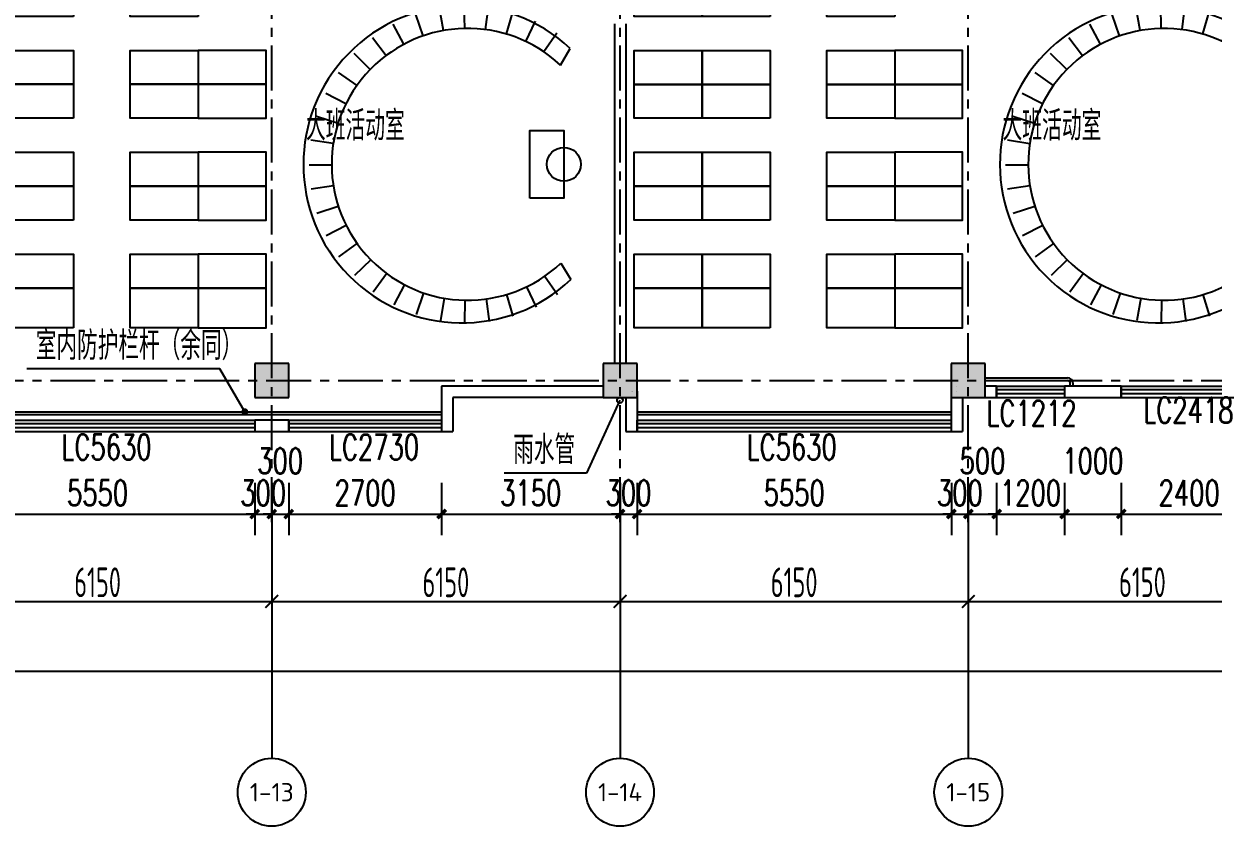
# Model space of a CAD drawing. Header units: millimetres. Extents: x -1048436 to -185795, y -983427 to 400387.
# Drawn here: x -702991 to -681988, y -215965 to -201795 of the extents above; entities that cross this region are included whole.
import ezdxf
from ezdxf.enums import TextEntityAlignment as Align

# ---------------------------------------------------------------- set-up
doc = ezdxf.new("R2010")
doc.units = ezdxf.units.MM
doc.header["$LTSCALE"] = 500
doc.linetypes.add('一层轴网$0$CENTER', pattern=[50.8, 31.75, -6.35, 6.35, -6.35])
for name, color, linetype in [('AXIS_TEXT', 7, 'Continuous'), ('COLUMN', 254, 'Continuous'), ('DIM_LEAD', 3, 'Continuous'), ('PUB_DIM', 3, 'Continuous'), ('PUB_HATCH', 8, 'Continuous'), ('PUB_TEXT', 7, 'Continuous'), ('WINDOW', 4, 'Continuous'), ('WINDOW_TEXT', 7, 'Continuous'), ('一层轴网$0$建-文字', 4, 'Continuous'), ('一层轴网$0$建-符号', 150, 'Continuous'), ('一层轴网$0$建-轴线', 1, '一层轴网$0$CENTER'), ('建-墙', 254, 'Continuous'), ('建-家具', 8, 'Continuous'), ('建-屋面-排水沟落水口', 175, 'Continuous'), ('建-文字', 4, 'Continuous'), ('建-楼梯-扶手栏杆', 3, 'Continuous')]:
    doc.layers.add(name, color=color, linetype=linetype)
doc.layers.add('建-修改云', color=30, linetype='Continuous', plot=False)
doc.styles.add('_TCH_DIM', font='SIMPLEX', dxfattribs={"bigfont": 'GBCBIG'})
doc.styles.add('_TCH_DIM_T3', font='SIMPLEX', dxfattribs={"width": 0.705882, "bigfont": 'GBCBIG'})
doc.styles.add('_TCH_WINDOW', font='SIMPLEX', dxfattribs={"height": 3.5, "bigfont": 'GBCBIG'})
doc.styles.add('COMPLEX', font='COMPLEX')
doc.styles.add('XD2008', font='xd-hzs.shx', dxfattribs={"width": 0.7, "bigfont": 'xd-hztxt.shx'})
doc.styles.add('一层轴网$0$XD2008', font='xd-hzs.shx', dxfattribs={"width": 0.7, "bigfont": 'xd-hztxt.shx'})
doc.styles.add('一层轴网$0$XD2008_T3', font='xd-hzs.shx', dxfattribs={"width": 0.7, "bigfont": 'xd-hztxt.shx'})
doc.dimstyles.new('_TCH_ARCH&&150', dxfattribs={"dimtxt": 446.25, "dimasz": 150, "dimexe": 375, "dimexo": 450, "dimgap": 150, "dimtad": 1, "dimdec": 0, "dimzin": 0, "dimdsep": 46, "dimtxsty": '_TCH_DIM_T3', "dimblk": 'ARCHTICK', "dimcen": 0.09, "dimclrt": 7, "dimazin": 2, "dimtfac": 1, "dimtdec": 0, "dimtix": 1, "dimtmove": 2, "dimatfit": 3, "dimldrblk": 'ARCHTICK', "dimfxl": 1, "dimtolj": 1, "dimtzin": 0, "dimarcsym": 0})
doc.dimstyles.new('一层轴网$0$XD100&&150', dxfattribs={"dimtxt": 525, "dimasz": 225, "dimexe": 150, "dimexo": 150, "dimgap": 75, "dimtad": 1, "dimdec": 0, "dimdsep": 46, "dimtxsty": '一层轴网$0$XD2008_T3', "dimblk": '一层轴网$0$_ARCHTICK', "dimcen": 2.5, "dimdle": 150, "dimclrt": 7, "dimaunit": 1, "dimadec": 0, "dimazin": 0, "dimtfac": 1, "dimtdec": 0, "dimtix": 1, "dimtmove": 0, "dimatfit": 3, "dimfxl": 1, "dimtolj": 1, "dimtzin": 0, "dimarcsym": 0})

# ---------------------------------------------------------------- blocks, each defined once
blk = doc.blocks.new('tjytk')
at = {"layer": '建-家具'}
for p, q in [((22707351, -4836232), (22707280, -4835838)), ((22707711, -4835794), (22707720, -4836194)), ((22708092, -4836214), (22708144, -4835818)), ((22708568, -4835908), (22708455, -4836292)), ((22706650, -4836474), (22706462, -4836121)), ((22706991, -4836326), (22706860, -4835948)), ((22708803, -4836424), (22708974, -4836063)), ((22709350, -4836278), (22709125, -4836609)), ((22706096, -4836353), (22706336, -4836673)), ((22706057, -4836919), (22705771, -4836639)), ((22709416, -4836841), (22709589, -4836549)), ((22705493, -4836973), (22705819, -4837204)), ((22705628, -4837523), (22705270, -4837345)), ((22705107, -4837746), (22705488, -4837867)), ((22705404, -4838229), (22705008, -4838169)), ((22704976, -4838601), (22705376, -4838600)), ((22705406, -4838971), (22705011, -4839034)), ((22705112, -4839455), (22705492, -4839332)), ((22705634, -4839676), (22705277, -4839856)), ((22705502, -4840227), (22705827, -4839994)), ((22706066, -4840278), (22705781, -4840559)), ((22706109, -4840843), (22706347, -4840522)), ((22709425, -4840337), (22709600, -4840628)), ((22706662, -4840719), (22706476, -4841074)), ((22709363, -4840900), (22709136, -4840571)), ((22706875, -4841245), (22707003, -4840866)), ((22708583, -4841275), (22708468, -4840892)), ((22708814, -4840757), (22708988, -4841118)), ((22707364, -4840958), (22707295, -4841352)), ((22707727, -4841393), (22707734, -4840993)), ((22708105, -4840971), (22708159, -4841367))]:
    blk.add_line(p, q, dxfattribs=at)
at = {"layer": '建-家具', "elevation": 0}
blk.add_lwpolyline([(22708876, -4839194), (22708876, -4837994), (22709476, -4837994), (22709476, -4839194)], close=True, dxfattribs=at)
at = {"layer": '建-家具'}
blk.add_circle((22709476, -4838594), 300, dxfattribs=at)
for centre, radius in [((22707676, -4838594), 2800), ((22707776, -4838594), 2400)]:
    blk.add_arc(centre, radius, 46.9055, 313.4094, dxfattribs=at)
blk = doc.blocks.new('A$C3D0C7A98')
at = {"layer": '建-家具'}
for points in [[(-5000, 6730), (-6200, 6730), (-6200, 7330), (-5000, 7330)], [(-3800, 6730), (-5000, 6730), (-5000, 7330), (-3800, 7330)], [(-5000, 6130), (-6200, 6130), (-6200, 6730), (-5000, 6730)], [(-3800, 6130), (-5000, 6130), (-5000, 6730), (-3800, 6730)], [(-5000, 4930), (-6200, 4930), (-6200, 5530), (-5000, 5530)], [(-3800, 4930), (-5000, 4930), (-5000, 5530), (-3800, 5530)], [(-5000, 4330), (-6200, 4330), (-6200, 4930), (-5000, 4930)], [(-3800, 4330), (-5000, 4330), (-5000, 4930), (-3800, 4930)], [(-5000, 3130), (-6200, 3130), (-6200, 3730), (-5000, 3730)], [(-3800, 3130), (-5000, 3130), (-5000, 3730), (-3800, 3730)], [(-5000, 2530), (-6200, 2530), (-6200, 3130), (-5000, 3130)], [(-3800, 2530), (-5000, 2530), (-5000, 3130), (-3800, 3130)], [(-5000, 1330), (-6200, 1330), (-6200, 1930), (-5000, 1930)], [(-3800, 1330), (-5000, 1330), (-5000, 1930), (-3800, 1930)], [(-5000, 630), (-6200, 630), (-6200, 1330), (-5000, 1330)], [(-3800, 630), (-5000, 630), (-5000, 1330), (-3800, 1330)]]:
    blk.add_lwpolyline(points, close=True, dxfattribs=at)
at = {"layer": '建-家具', "elevation": 0}
for points in [[(-1600, 6730), (-2800, 6730), (-2800, 7330), (-1600, 7330)], [(-1600, 6130), (-2800, 6130), (-2800, 6730), (-1600, 6730)], [(-1600, 4930), (-2800, 4930), (-2800, 5530), (-1600, 5530)], [(-1600, 4930), (-400, 4930), (-400, 5530), (-1600, 5530)], [(-1600, 4330), (-2800, 4330), (-2800, 4930), (-1600, 4930)], [(-1600, 4330), (-400, 4330), (-400, 4930), (-1600, 4930)], [(-1600, 3130), (-2800, 3130), (-2800, 3730), (-1600, 3730)], [(-1600, 3130), (-400, 3130), (-400, 3730), (-1600, 3730)], [(-1600, 2530), (-2800, 2530), (-2800, 3130), (-1600, 3130)], [(-1600, 2530), (-400, 2530), (-400, 3130), (-1600, 3130)], [(-1600, 1330), (-2800, 1330), (-2800, 1930), (-1600, 1930)], [(-1600, 1330), (-400, 1330), (-400, 1930), (-1600, 1930)], [(-1600, 630), (-2800, 630), (-2800, 1330), (-1600, 1330)], [(-1600, 630), (-400, 630), (-400, 1330), (-1600, 1330)]]:
    blk.add_lwpolyline(points, close=True, dxfattribs=at)
at = {"layer": '建-家具', "linetype": 'Continuous', "extrusion": (0, 0, -1), "xscale": -1, "zscale": -1}
blk.add_blockref('tjytk', (22704618, 4842111), dxfattribs=at)
blk = doc.blocks.new('_AXISO')
blk.add_circle((0, 0), 0.5)
at = {"layer": 'AXIS_TEXT', "style": 'COMPLEX', "width": 1.041667}
blk.add_attdef('A', text='', height=0.56, dxfattribs=at).set_placement((-0.25, -0.28), (0.25, -0.28), align=Align.FIT)
blk = doc.blocks.new('一层轴网$0$_ARCHTICK')
at = {"color": 0, "linetype": 'ByBlock', "const_width": 0.15}
blk.add_lwpolyline([(-0.5, -0.5), (0.5, 0.5)], dxfattribs=at)
blk = doc.blocks.new('*D2905')
at = {"layer": 'Defpoints', "color": 0, "transparency": 16777216}
for p in [(48600, -2500), (54750, -2500), (54750, -3900)]:
    blk.add_point(p, dxfattribs=at)
at = {"layer": '一层轴网$0$建-符号', "color": 0, "lineweight": -2, "transparency": 16777216}
for p, q in [((48600, -2650), (48600, -4050)), ((54750, -2650), (54750, -4050)), ((48450, -3900), (54900, -3900))]:
    blk.add_line(p, q, dxfattribs=at)
at = {"layer": '一层轴网$0$建-符号', "color": 0, "lineweight": -2, "transparency": 16777216, "xscale": 225, "yscale": 225, "zscale": 225, "rotation": 180}
blk.add_blockref('一层轴网$0$_ARCHTICK', (48600, -3900), dxfattribs=at)
at = {"layer": '一层轴网$0$建-符号', "color": 0, "lineweight": -2, "transparency": 16777216, "xscale": 225, "yscale": 225, "zscale": 225}
blk.add_blockref('一层轴网$0$_ARCHTICK', (54750, -3900), dxfattribs=at)
at = {"layer": '一层轴网$0$建-符号', "color": 7, "transparency": 16777216, "insert": (51675, -3562.5), "char_height": 525, "attachment_point": 5, "style": '一层轴网$0$XD2008_T3'}
blk.add_mtext('\\A1;6150', dxfattribs=at)
blk = doc.blocks.new('*D2906')
at = {"layer": 'Defpoints', "color": 0, "transparency": 16777216}
for p in [(54750, -2500), (60900, -2500), (60900, -3900)]:
    blk.add_point(p, dxfattribs=at)
at = {"layer": '一层轴网$0$建-符号', "color": 0, "lineweight": -2, "transparency": 16777216}
for p, q in [((54750, -2650), (54750, -4050)), ((60900, -2650), (60900, -4050)), ((54600, -3900), (61050, -3900))]:
    blk.add_line(p, q, dxfattribs=at)
at = {"layer": '一层轴网$0$建-符号', "color": 0, "lineweight": -2, "transparency": 16777216, "xscale": 225, "yscale": 225, "zscale": 225, "rotation": 180}
blk.add_blockref('一层轴网$0$_ARCHTICK', (54750, -3900), dxfattribs=at)
at = {"layer": '一层轴网$0$建-符号', "color": 0, "lineweight": -2, "transparency": 16777216, "xscale": 225, "yscale": 225, "zscale": 225}
blk.add_blockref('一层轴网$0$_ARCHTICK', (60900, -3900), dxfattribs=at)
at = {"layer": '一层轴网$0$建-符号', "color": 7, "transparency": 16777216, "insert": (57825, -3563), "char_height": 525, "attachment_point": 5, "style": '一层轴网$0$XD2008_T3'}
blk.add_mtext('\\A1;6150', dxfattribs=at)
blk = doc.blocks.new('*D2907')
at = {"layer": 'Defpoints', "color": 0, "transparency": 16777216}
for p in [(60900, -2500), (67050, -2500), (67050, -3900)]:
    blk.add_point(p, dxfattribs=at)
at = {"layer": '一层轴网$0$建-符号', "color": 0, "lineweight": -2, "transparency": 16777216}
for p, q in [((60900, -2650), (60900, -4050)), ((67050, -2650), (67050, -4050)), ((60750, -3900), (67200, -3900))]:
    blk.add_line(p, q, dxfattribs=at)
at = {"layer": '一层轴网$0$建-符号', "color": 0, "lineweight": -2, "transparency": 16777216, "xscale": 225, "yscale": 225, "zscale": 225, "rotation": 180}
blk.add_blockref('一层轴网$0$_ARCHTICK', (60900, -3900), dxfattribs=at)
at = {"layer": '一层轴网$0$建-符号', "color": 0, "lineweight": -2, "transparency": 16777216, "xscale": 225, "yscale": 225, "zscale": 225}
blk.add_blockref('一层轴网$0$_ARCHTICK', (67050, -3900), dxfattribs=at)
at = {"layer": '一层轴网$0$建-符号', "color": 7, "transparency": 16777216, "insert": (63975, -3563), "char_height": 525, "attachment_point": 5, "style": '一层轴网$0$XD2008_T3'}
blk.add_mtext('\\A1;6150', dxfattribs=at)
blk = doc.blocks.new('*D2908')
at = {"layer": 'Defpoints', "color": 0, "transparency": 16777216}
for p in [(67050, -2500), (73200, -2500), (73200, -3900)]:
    blk.add_point(p, dxfattribs=at)
at = {"layer": '一层轴网$0$建-符号', "color": 0, "lineweight": -2, "transparency": 16777216}
for p, q in [((67050, -2650), (67050, -4050)), ((73200, -2650), (73200, -4050)), ((66900, -3900), (73350, -3900))]:
    blk.add_line(p, q, dxfattribs=at)
at = {"layer": '一层轴网$0$建-符号', "color": 0, "lineweight": -2, "transparency": 16777216, "xscale": 225, "yscale": 225, "zscale": 225, "rotation": 180}
blk.add_blockref('一层轴网$0$_ARCHTICK', (67050, -3900), dxfattribs=at)
at = {"layer": '一层轴网$0$建-符号', "color": 0, "lineweight": -2, "transparency": 16777216, "xscale": 225, "yscale": 225, "zscale": 225}
blk.add_blockref('一层轴网$0$_ARCHTICK', (73200, -3900), dxfattribs=at)
at = {"layer": '一层轴网$0$建-符号', "color": 7, "transparency": 16777216, "insert": (70125, -3562.5), "char_height": 525, "attachment_point": 5, "style": '一层轴网$0$XD2008_T3'}
blk.add_mtext('\\A1;6150', dxfattribs=at)
blk = doc.blocks.new('*D2910')
at = {"layer": 'Defpoints', "color": 0, "transparency": 16777216}
for p in [(0, -4275), (74610, -4275), (74610, -5130)]:
    blk.add_point(p, dxfattribs=at)
at = {"layer": '一层轴网$0$建-符号', "color": 0, "lineweight": -2, "transparency": 16777216}
for p, q in [((0, -4425), (0, -5280)), ((74610, -4425), (74610, -5280)), ((-150, -5130), (74760, -5130))]:
    blk.add_line(p, q, dxfattribs=at)
at = {"layer": '一层轴网$0$建-符号', "color": 0, "lineweight": -2, "transparency": 16777216, "xscale": 225, "yscale": 225, "zscale": 225, "rotation": 180}
blk.add_blockref('一层轴网$0$_ARCHTICK', (0, -5130), dxfattribs=at)
at = {"layer": '一层轴网$0$建-符号', "color": 0, "lineweight": -2, "transparency": 16777216, "xscale": 225, "yscale": 225, "zscale": 225}
blk.add_blockref('一层轴网$0$_ARCHTICK', (74610, -5130), dxfattribs=at)
at = {"layer": '一层轴网$0$建-符号', "color": 7, "transparency": 16777216, "insert": (37305, -4793), "char_height": 525, "attachment_point": 5, "style": '一层轴网$0$XD2008_T3'}
blk.add_mtext('\\A1;74610', dxfattribs=at)
blk = doc.blocks.new('A$C708231ED')
at = {"layer": 'DIM_LEAD'}
for p, q in [((129355, 35075), (128763, 33791)), ((128763, 33791), (127313, 33791))]:
    blk.add_line(p, q, dxfattribs=at)
at = {"layer": '建-屋面-排水沟落水口'}
blk.add_circle((129355, 35075), 50, dxfattribs=at)
at = {"layer": 'PUB_TEXT', "style": '_TCH_DIM'}
blk.add_text('雨水管', height=506.4, dxfattribs=at).set_placement((127471, 33948))
blk = doc.blocks.new('_ArchTick')
at = {"color": 0, "linetype": 'ByBlock', "const_width": 0.4}
blk.add_lwpolyline([(-0.5, -0.5), (0.5, 0.5)], dxfattribs=at)
blk = doc.blocks.new('*D2052')
at = {"layer": 'Defpoints', "color": 0, "transparency": 16777216}
for p in [(-704463, -209450), (-698913, -209450), (-698913, -210452)]:
    blk.add_point(p, dxfattribs=at)
at = {"layer": 'PUB_DIM', "color": 0, "lineweight": -2, "transparency": 16777216}
for p, q in [((-704463, -209900), (-704463, -210827)), ((-698913, -209900), (-698913, -210827)), ((-704463, -210452), (-698913, -210452))]:
    blk.add_line(p, q, dxfattribs=at)
at = {"layer": 'PUB_DIM', "color": 0, "lineweight": -2, "transparency": 16777216, "xscale": 150, "yscale": 150, "zscale": 150, "rotation": 180}
blk.add_blockref('_ArchTick', (-704463, -210452), dxfattribs=at)
at = {"layer": 'PUB_DIM', "color": 0, "lineweight": -2, "transparency": 16777216, "xscale": 150, "yscale": 150, "zscale": 150}
blk.add_blockref('_ArchTick', (-698913, -210452), dxfattribs=at)
at = {"layer": 'PUB_DIM', "color": 7, "transparency": 16777216, "insert": (-701688, -210079), "char_height": 446.2, "attachment_point": 5, "style": '_TCH_DIM_T3'}
blk.add_mtext('\\A1;5550', dxfattribs=at)
blk = doc.blocks.new('*D2053')
at = {"layer": 'Defpoints', "color": 0, "transparency": 16777216}
for p in [(-698913, -209450), (-698613, -209450), (-698613, -210452)]:
    blk.add_point(p, dxfattribs=at)
at = {"layer": 'PUB_DIM', "color": 0, "lineweight": -2, "transparency": 16777216}
for p, q in [((-698913, -209900), (-698913, -210827)), ((-698613, -209900), (-698613, -210827)), ((-698913, -210452), (-699063, -210452)), ((-698913, -210452), (-698613, -210452)), ((-698613, -210452), (-698463, -210452))]:
    blk.add_line(p, q, dxfattribs=at)
at = {"layer": 'PUB_DIM', "color": 0, "lineweight": -2, "transparency": 16777216, "xscale": 150, "yscale": 150, "zscale": 150}
blk.add_blockref('_ArchTick', (-698913, -210452), dxfattribs=at)
at = {"layer": 'PUB_DIM', "color": 0, "lineweight": -2, "transparency": 16777216, "xscale": 150, "yscale": 150, "zscale": 150, "rotation": 180}
blk.add_blockref('_ArchTick', (-698613, -210452), dxfattribs=at)
at = {"layer": 'PUB_DIM', "color": 7, "transparency": 16777216, "insert": (-698763, -210079), "char_height": 446.2, "attachment_point": 5, "style": '_TCH_DIM_T3'}
blk.add_mtext('\\A1;300', dxfattribs=at)
blk = doc.blocks.new('*D2054')
at = {"layer": 'Defpoints', "color": 0, "transparency": 16777216}
for p in [(-698613, -209450), (-698313, -209450), (-698313, -210452)]:
    blk.add_point(p, dxfattribs=at)
at = {"layer": 'PUB_DIM', "color": 0, "lineweight": -2, "transparency": 16777216}
for p, q in [((-698613, -209900), (-698613, -210827)), ((-698313, -209900), (-698313, -210827)), ((-698613, -210452), (-698763, -210452)), ((-698613, -210452), (-698313, -210452)), ((-698313, -210452), (-698163, -210452))]:
    blk.add_line(p, q, dxfattribs=at)
at = {"layer": 'PUB_DIM', "color": 0, "lineweight": -2, "transparency": 16777216, "xscale": 150, "yscale": 150, "zscale": 150}
blk.add_blockref('_ArchTick', (-698613, -210452), dxfattribs=at)
at = {"layer": 'PUB_DIM', "color": 0, "lineweight": -2, "transparency": 16777216, "xscale": 150, "yscale": 150, "zscale": 150, "rotation": 180}
blk.add_blockref('_ArchTick', (-698313, -210452), dxfattribs=at)
at = {"layer": 'PUB_DIM', "color": 7, "transparency": 16777216, "insert": (-698463, -209514), "char_height": 446.2, "attachment_point": 5, "style": '_TCH_DIM_T3'}
blk.add_mtext('\\A1;300', dxfattribs=at)
blk = doc.blocks.new('*D2055')
at = {"layer": 'Defpoints', "color": 0, "transparency": 16777216}
for p in [(-698313, -209450), (-695613, -209450), (-695613, -210452)]:
    blk.add_point(p, dxfattribs=at)
at = {"layer": 'PUB_DIM', "color": 0, "lineweight": -2, "transparency": 16777216}
for p, q in [((-698313, -209900), (-698313, -210827)), ((-695613, -209900), (-695613, -210827)), ((-698313, -210452), (-695613, -210452))]:
    blk.add_line(p, q, dxfattribs=at)
at = {"layer": 'PUB_DIM', "color": 0, "lineweight": -2, "transparency": 16777216, "xscale": 150, "yscale": 150, "zscale": 150, "rotation": 180}
blk.add_blockref('_ArchTick', (-698313, -210452), dxfattribs=at)
at = {"layer": 'PUB_DIM', "color": 0, "lineweight": -2, "transparency": 16777216, "xscale": 150, "yscale": 150, "zscale": 150}
blk.add_blockref('_ArchTick', (-695613, -210452), dxfattribs=at)
at = {"layer": 'PUB_DIM', "color": 7, "transparency": 16777216, "insert": (-696963, -210079), "char_height": 446.2, "attachment_point": 5, "style": '_TCH_DIM_T3'}
blk.add_mtext('\\A1;2700', dxfattribs=at)
blk = doc.blocks.new('*D2056')
at = {"layer": 'Defpoints', "color": 0, "transparency": 16777216}
for p in [(-695613, -209450), (-692463, -209450), (-692463, -210452)]:
    blk.add_point(p, dxfattribs=at)
at = {"layer": 'PUB_DIM', "color": 0, "lineweight": -2, "transparency": 16777216}
for p, q in [((-695613, -209900), (-695613, -210827)), ((-692463, -209900), (-692463, -210827)), ((-695613, -210452), (-692463, -210452))]:
    blk.add_line(p, q, dxfattribs=at)
at = {"layer": 'PUB_DIM', "color": 0, "lineweight": -2, "transparency": 16777216, "xscale": 150, "yscale": 150, "zscale": 150, "rotation": 180}
blk.add_blockref('_ArchTick', (-695613, -210452), dxfattribs=at)
at = {"layer": 'PUB_DIM', "color": 0, "lineweight": -2, "transparency": 16777216, "xscale": 150, "yscale": 150, "zscale": 150}
blk.add_blockref('_ArchTick', (-692463, -210452), dxfattribs=at)
at = {"layer": 'PUB_DIM', "color": 7, "transparency": 16777216, "insert": (-694038, -210079), "char_height": 446.2, "attachment_point": 5, "style": '_TCH_DIM_T3'}
blk.add_mtext('\\A1;3150', dxfattribs=at)
blk = doc.blocks.new('*D2057')
at = {"layer": 'Defpoints', "color": 0, "transparency": 16777216}
for p in [(-692463, -209450), (-692162, -209450), (-692162, -210452)]:
    blk.add_point(p, dxfattribs=at)
at = {"layer": 'PUB_DIM', "color": 0, "lineweight": -2, "transparency": 16777216}
for p, q in [((-692463, -209900), (-692463, -210827)), ((-692162, -209900), (-692162, -210827)), ((-692463, -210452), (-692613, -210452)), ((-692463, -210452), (-692162, -210452)), ((-692162, -210452), (-692012, -210452))]:
    blk.add_line(p, q, dxfattribs=at)
at = {"layer": 'PUB_DIM', "color": 0, "lineweight": -2, "transparency": 16777216, "xscale": 150, "yscale": 150, "zscale": 150}
blk.add_blockref('_ArchTick', (-692463, -210452), dxfattribs=at)
at = {"layer": 'PUB_DIM', "color": 0, "lineweight": -2, "transparency": 16777216, "xscale": 150, "yscale": 150, "zscale": 150, "rotation": 180}
blk.add_blockref('_ArchTick', (-692162, -210452), dxfattribs=at)
at = {"layer": 'PUB_DIM', "color": 7, "transparency": 16777216, "insert": (-692312, -210079), "char_height": 446.2, "attachment_point": 5, "style": '_TCH_DIM_T3'}
blk.add_mtext('\\A1;300', dxfattribs=at)
blk = doc.blocks.new('*D2058')
at = {"layer": 'Defpoints', "color": 0, "transparency": 16777216}
for p in [(-692162, -209450), (-686612, -209450), (-686612, -210452)]:
    blk.add_point(p, dxfattribs=at)
at = {"layer": 'PUB_DIM', "color": 0, "lineweight": -2, "transparency": 16777216}
for p, q in [((-692162, -209900), (-692162, -210827)), ((-686612, -209900), (-686612, -210827)), ((-692162, -210452), (-686612, -210452))]:
    blk.add_line(p, q, dxfattribs=at)
at = {"layer": 'PUB_DIM', "color": 0, "lineweight": -2, "transparency": 16777216, "xscale": 150, "yscale": 150, "zscale": 150, "rotation": 180}
blk.add_blockref('_ArchTick', (-692162, -210452), dxfattribs=at)
at = {"layer": 'PUB_DIM', "color": 0, "lineweight": -2, "transparency": 16777216, "xscale": 150, "yscale": 150, "zscale": 150}
blk.add_blockref('_ArchTick', (-686612, -210452), dxfattribs=at)
at = {"layer": 'PUB_DIM', "color": 7, "transparency": 16777216, "insert": (-689387, -210079), "char_height": 446.2, "attachment_point": 5, "style": '_TCH_DIM_T3'}
blk.add_mtext('\\A1;5550', dxfattribs=at)
blk = doc.blocks.new('*D2059')
at = {"layer": 'Defpoints', "color": 0, "transparency": 16777216}
for p in [(-686612, -209450), (-686313, -209450), (-686313, -210452)]:
    blk.add_point(p, dxfattribs=at)
at = {"layer": 'PUB_DIM', "color": 0, "lineweight": -2, "transparency": 16777216}
for p, q in [((-686612, -209900), (-686612, -210827)), ((-686313, -209900), (-686313, -210827)), ((-686612, -210452), (-686762, -210452)), ((-686612, -210452), (-686313, -210452)), ((-686313, -210452), (-686163, -210452))]:
    blk.add_line(p, q, dxfattribs=at)
at = {"layer": 'PUB_DIM', "color": 0, "lineweight": -2, "transparency": 16777216, "xscale": 150, "yscale": 150, "zscale": 150}
blk.add_blockref('_ArchTick', (-686612, -210452), dxfattribs=at)
at = {"layer": 'PUB_DIM', "color": 0, "lineweight": -2, "transparency": 16777216, "xscale": 150, "yscale": 150, "zscale": 150, "rotation": 180}
blk.add_blockref('_ArchTick', (-686313, -210452), dxfattribs=at)
at = {"layer": 'PUB_DIM', "color": 7, "transparency": 16777216, "insert": (-686462, -210079), "char_height": 446.2, "attachment_point": 5, "style": '_TCH_DIM_T3'}
blk.add_mtext('\\A1;300', dxfattribs=at)
blk = doc.blocks.new('*D2060')
at = {"layer": 'Defpoints', "color": 0, "transparency": 16777216}
for p in [(-686313, -209450), (-685812, -209450), (-685812, -210452)]:
    blk.add_point(p, dxfattribs=at)
at = {"layer": 'PUB_DIM', "color": 0, "lineweight": -2, "transparency": 16777216}
for p, q in [((-686313, -209900), (-686313, -210827)), ((-685812, -209900), (-685812, -210827)), ((-686313, -210452), (-685812, -210452))]:
    blk.add_line(p, q, dxfattribs=at)
at = {"layer": 'PUB_DIM', "color": 0, "lineweight": -2, "transparency": 16777216, "xscale": 150, "yscale": 150, "zscale": 150, "rotation": 180}
blk.add_blockref('_ArchTick', (-686313, -210452), dxfattribs=at)
at = {"layer": 'PUB_DIM', "color": 0, "lineweight": -2, "transparency": 16777216, "xscale": 150, "yscale": 150, "zscale": 150}
blk.add_blockref('_ArchTick', (-685812, -210452), dxfattribs=at)
at = {"layer": 'PUB_DIM', "color": 7, "transparency": 16777216, "insert": (-686062, -209514), "char_height": 446.2, "attachment_point": 5, "style": '_TCH_DIM_T3'}
blk.add_mtext('\\A1;500', dxfattribs=at)
blk = doc.blocks.new('*D2061')
at = {"layer": 'Defpoints', "color": 0, "transparency": 16777216}
for p in [(-685812, -209450), (-684612, -209450), (-684612, -210452)]:
    blk.add_point(p, dxfattribs=at)
at = {"layer": 'PUB_DIM', "color": 0, "lineweight": -2, "transparency": 16777216}
for p, q in [((-685812, -209900), (-685812, -210827)), ((-684612, -209900), (-684612, -210827)), ((-685812, -210452), (-685962, -210452)), ((-685812, -210452), (-684612, -210452)), ((-684612, -210452), (-684462, -210452))]:
    blk.add_line(p, q, dxfattribs=at)
at = {"layer": 'PUB_DIM', "color": 0, "lineweight": -2, "transparency": 16777216, "xscale": 150, "yscale": 150, "zscale": 150}
blk.add_blockref('_ArchTick', (-685812, -210452), dxfattribs=at)
at = {"layer": 'PUB_DIM', "color": 0, "lineweight": -2, "transparency": 16777216, "xscale": 150, "yscale": 150, "zscale": 150, "rotation": 180}
blk.add_blockref('_ArchTick', (-684612, -210452), dxfattribs=at)
at = {"layer": 'PUB_DIM', "color": 7, "transparency": 16777216, "insert": (-685212, -210079), "char_height": 446.2, "attachment_point": 5, "style": '_TCH_DIM_T3'}
blk.add_mtext('\\A1;1200', dxfattribs=at)
blk = doc.blocks.new('*D2062')
at = {"layer": 'Defpoints', "color": 0, "transparency": 16777216}
for p in [(-684612, -209450), (-683612, -209450), (-683612, -210452)]:
    blk.add_point(p, dxfattribs=at)
at = {"layer": 'PUB_DIM', "color": 0, "lineweight": -2, "transparency": 16777216}
for p, q in [((-684612, -209900), (-684612, -210827)), ((-683612, -209900), (-683612, -210827)), ((-684612, -210452), (-683612, -210452))]:
    blk.add_line(p, q, dxfattribs=at)
at = {"layer": 'PUB_DIM', "color": 0, "lineweight": -2, "transparency": 16777216, "xscale": 150, "yscale": 150, "zscale": 150, "rotation": 180}
blk.add_blockref('_ArchTick', (-684612, -210452), dxfattribs=at)
at = {"layer": 'PUB_DIM', "color": 0, "lineweight": -2, "transparency": 16777216, "xscale": 150, "yscale": 150, "zscale": 150}
blk.add_blockref('_ArchTick', (-683612, -210452), dxfattribs=at)
at = {"layer": 'PUB_DIM', "color": 7, "transparency": 16777216, "insert": (-684112, -209514), "char_height": 446.2, "attachment_point": 5, "style": '_TCH_DIM_T3'}
blk.add_mtext('\\A1;1000', dxfattribs=at)
blk = doc.blocks.new('*D2063')
at = {"layer": 'Defpoints', "color": 0, "transparency": 16777216}
for p in [(-683612, -209450), (-681212, -209450), (-681212, -210452)]:
    blk.add_point(p, dxfattribs=at)
at = {"layer": 'PUB_DIM', "color": 0, "lineweight": -2, "transparency": 16777216}
for p, q in [((-683612, -209900), (-683612, -210827)), ((-681212, -209900), (-681212, -210827)), ((-683612, -210452), (-681212, -210452))]:
    blk.add_line(p, q, dxfattribs=at)
at = {"layer": 'PUB_DIM', "color": 0, "lineweight": -2, "transparency": 16777216, "xscale": 150, "yscale": 150, "zscale": 150, "rotation": 180}
blk.add_blockref('_ArchTick', (-683612, -210452), dxfattribs=at)
at = {"layer": 'PUB_DIM', "color": 0, "lineweight": -2, "transparency": 16777216, "xscale": 150, "yscale": 150, "zscale": 150}
blk.add_blockref('_ArchTick', (-681212, -210452), dxfattribs=at)
at = {"layer": 'PUB_DIM', "color": 7, "transparency": 16777216, "insert": (-682412, -210079), "char_height": 446.2, "attachment_point": 5, "style": '_TCH_DIM_T3'}
blk.add_mtext('\\A1;2400', dxfattribs=at)
blk = doc.blocks.new('$TCHSYS$WIN2D')
for p, q in [((-0.5, 0.5), (0.5, 0.5)), ((-0.5, 0.5), (-0.5, -0.5)), ((0.5, 0.5), (0.5, -0.5)), ((0.5, 0.1667), (-0.5, 0.1667)), ((0.5, -0.1667), (-0.5, -0.1667)), ((-0.5, -0.5), (0.5, -0.5))]:
    blk.add_line(p, q)
blk = doc.blocks.new('一层轴网')
at = {"layer": '一层轴网$0$建-符号'}
for p, q in [((54750, -2500), (54750, -6670)), ((60900, -2500), (60900, -6670)), ((67050, -2500), (67050, -6670))]:
    blk.add_line(p, q, dxfattribs=at)
at = {"layer": '一层轴网$0$建-轴线', "ltscale": 0.05}
blk.add_line((-2500, 0), (77110, 0), dxfattribs=at)
for points in [[(54750, -2500), (54750, 82276.4)], [(60900, -2500), (60900, 26879.1)], [(67050, -2500), (67050, 26879.1)]]:
    blk.add_lwpolyline(points, dxfattribs=at)
at = {"layer": '一层轴网$0$建-符号'}
ref = blk.add_blockref('_AXISO', (54750, -7270), dxfattribs=dict(at, xscale=1200, yscale=1200, zscale=1200))
ref.add_attrib('A', '1-13', dxfattribs={"layer": '一层轴网$0$建-文字', "height": 323.08, "style": '一层轴网$0$XD2008', "width": 0.78}).set_placement((54362.3, -7431.5), (55137.7, -7431.5), align=Align.FIT)
ref = blk.add_blockref('_AXISO', (60900, -7270), dxfattribs=dict(at, xscale=1200, yscale=1200, zscale=1200))
ref.add_attrib('A', '1-14', dxfattribs={"layer": '一层轴网$0$建-文字', "height": 319.29, "style": '一层轴网$0$XD2008', "width": 0.78107}).set_placement((60511.5, -7429.6), (61288.5, -7429.6), align=Align.FIT)
ref = blk.add_blockref('_AXISO', (67050, -7270), dxfattribs=dict(at, xscale=1200, yscale=1200, zscale=1200))
ref.add_attrib('A', '1-15', dxfattribs={"layer": '一层轴网$0$建-文字', "height": 323.08, "style": '一层轴网$0$XD2008', "width": 0.78}).set_placement((66662.3, -7431.5), (67437.7, -7431.5), align=Align.FIT)
for p1, p2, distance, picture, middle in [((48600, -2500), (54750, -2500), -1400, '*D2905', (51675, -3562.5)), ((54750, -2500), (60900, -2500), -1400, '*D2906', (57825, -3562.5)), ((60900, -2500), (67050, -2500), -1400, '*D2907', (63975, -3562.5)), ((67050, -2500), (73200, -2500), -1400, '*D2908', (70125, -3562.5)), ((0, -4275), (74610, -4275), -855, '*D2910', (37305, -4792.5))]:
    dim = blk.add_aligned_dim(p1=p1, p2=p2, distance=distance, dimstyle='一层轴网$0$XD100&&150', dxfattribs=at)
    dim.commit()
    dim.dimension.update_dxf_attribs({"geometry": picture, "text_midpoint": middle})

msp = doc.modelspace()

# ---------------------------------------------------------------- hatches: boundary and pattern name
at = {"layer": 'PUB_HATCH'}
for points in [[(-698912.7, -207794.8), (-698912.7, -208394.8), (-698312.7, -208394.8), (-698312.7, -207794.8)], [(-692762.7, -207794.8), (-692762.7, -208394.8), (-692162.7, -208394.8), (-692162.7, -207794.8)], [(-686612.7, -207794.8), (-686612.7, -208394.8), (-686012.7, -208394.8), (-686012.7, -207794.8)]]:
    msp.add_hatch(color=256, dxfattribs=at).paths.add_polyline_path(points)

# ---------------------------------------------------------------- linework, layer by layer
at = {"layer": 'COLUMN'}
for p, q in [((-698912.7, -207794.8), (-698912.7, -208394.8)), ((-698312.7, -207794.8), (-698912.7, -207794.8)), ((-698312.7, -208394.8), (-698312.7, -207794.8)), ((-692762.7, -207794.8), (-692762.7, -208394.8)), ((-692162.7, -207794.8), (-692762.7, -207794.8)), ((-692162.7, -208394.8), (-692162.7, -207794.8)), ((-686612.7, -207794.8), (-686612.7, -208394.8)), ((-686012.7, -207794.8), (-686612.7, -207794.8)), ((-686012.7, -208394.8), (-686012.7, -207794.8)), ((-698912.7, -208394.8), (-698312.7, -208394.8)), ((-692762.7, -208394.8), (-692162.7, -208394.8)), ((-686612.7, -208394.8), (-686012.7, -208394.8))]:
    msp.add_line(p, q, dxfattribs=at)
at = {"layer": 'DIM_LEAD'}
for p, q in [((-699531.3, -207886.6), (-702936.8, -207886.6)), ((-699087.8, -208644.8), (-699531.3, -207886.6)), ((-699087.8, -208644.8), (-699531.3, -207886.6))]:
    msp.add_line(p, q, dxfattribs=at)
at = {"layer": 'DIM_LEAD', "const_width": 60}
msp.add_lwpolyline([(-699072.7, -208670.7, 1), (-699103, -208618.9, 1)], format="xyb", close=True, dxfattribs=at)
msp.add_lwpolyline([(-699072.7, -208670.7, 1), (-699103, -208618.9, 1)], format="xyb", close=True, dxfattribs=at)
at = {"layer": '建-修改云'}
msp.add_line((-686512.2, -208394.8), (-680377.7, -208394.8), dxfattribs=at)
at = {"layer": '建-墙'}
for p, q in [((-692562.2, -201794.8), (-692562.2, -207794.8)), ((-692362.2, -201794.8), (-692362.2, -207794.8)), ((-686512.2, -208094.8), (-686512.2, -208094.8)), ((-695612.7, -208194.8), (-695612.7, -208794.8)), ((-692762.7, -208194.8), (-695612.7, -208194.8)), ((-692262.2, -208294.8), (-692262.2, -208294.8)), ((-692249.7, -208294.8), (-692249.7, -208294.8)), ((-692237.2, -208294.8), (-692237.2, -208294.8)), ((-692162.2, -208282), (-692162.2, -208794.8)), ((-686512.2, -208194.8), (-686512.2, -208194.8)), ((-686512.2, -208294.8), (-686512.2, -208294.8)), ((-685812.2, -208194.8), (-686012.7, -208194.8)), ((-685812.2, -208394.8), (-685812.2, -208194.8)), ((-683612.2, -208194.8), (-684612.2, -208194.8)), ((-684612.2, -208194.8), (-684612.2, -208394.8)), ((-683612.2, -208394.8), (-683612.2, -208194.8)), ((-695412.7, -208394.8), (-695412.7, -208994.8)), ((-692762.7, -208394.8), (-695412.7, -208394.8)), ((-692362.2, -208394.8), (-692362.2, -208994.8)), ((-686612.2, -208394.8), (-686612.2, -208794.8)), ((-686412.2, -208394.8), (-686412.2, -208994.8)), ((-686012.7, -208394.8), (-685812.2, -208394.8)), ((-684612.2, -208394.8), (-683612.2, -208394.8)), ((-698312.7, -208794.8), (-698912.7, -208794.8)), ((-698912.7, -208794.8), (-698912.7, -208994.8)), ((-698312.7, -208994.8), (-698312.7, -208794.8)), ((-695612.7, -208794.8), (-695612.7, -208994.8)), ((-692162.2, -208994.8), (-692162.2, -208794.8)), ((-686612.2, -208794.8), (-686612.2, -208994.8)), ((-698912.7, -208994.8), (-698312.7, -208994.8)), ((-695612.7, -208994.8), (-695412.7, -208994.8)), ((-692362.2, -208994.8), (-692162.2, -208994.8)), ((-686612.2, -208994.8), (-686412.2, -208994.8))]:
    msp.add_line(p, q, dxfattribs=at)
at = {"layer": '建-楼梯-扶手栏杆'}
for p, q in [((-686012.2, -208044.8), (-684562.2, -208044.8)), ((-686012.2, -208094.8), (-684562.2, -208094.8)), ((-684512.2, -208194.8), (-684512.2, -208144.8)), ((-684462.2, -208194.8), (-684462.2, -208144.8)), ((-704462.7, -208644.8), (-695612.8, -208644.8)), ((-704462.7, -208694.8), (-695612.8, -208694.8)), ((-692162.2, -208644.8), (-686612.2, -208644.8)), ((-692162.2, -208694.8), (-686612.2, -208694.8))]:
    msp.add_line(p, q, dxfattribs=at)
for radius in [100, 50]:
    msp.add_arc((-684562.2, -208144.8), radius, 0, 90, dxfattribs=at)

# ---------------------------------------------------------------- block references
for name, p in [('一层轴网', (-753362.7, -208094.8)), ('A$C708231ED', (-821819.6, -243518.5)), ('A$C3D0C7A98', (-698312.6, -207793.6)), ('A$C3D0C7A98', (-686012.7, -207794))]:
    msp.add_blockref(name, p)
at = {"layer": 'WINDOW'}
ref = msp.add_blockref('$TCHSYS$WIN2D', (-685212.2, -208294.8), dxfattribs=dict(at, xscale=-1200, yscale=-200, zscale=-1200, rotation=180))
ref.add_attrib('A', 'LC1212', (-685992.2, -208892.9), dxfattribs={"layer": 'WINDOW_TEXT', "height": 446.25, "style": '_TCH_WINDOW', "width": 0.705882})
ref = msp.add_blockref('$TCHSYS$WIN2D', (-682412.2, -208294.8), dxfattribs=dict(at, xscale=-2400, yscale=-200, zscale=-2400, rotation=180))
ref.add_attrib('A', 'LC2418', (-683222.2, -208842.9), dxfattribs={"layer": 'WINDOW_TEXT', "height": 446.25, "style": '_TCH_WINDOW', "width": 0.705882})
ref = msp.add_blockref('$TCHSYS$WIN2D', (-701687.7, -208894.8), dxfattribs=dict(at, xscale=-5550, yscale=-200, zscale=-5550, rotation=180.0000000000125))
ref.add_attrib('A', 'LC5630', (-702327.7, -209492.9), dxfattribs={"layer": 'WINDOW_TEXT', "height": 446.25, "style": '_TCH_WINDOW', "width": 0.705882})
ref = msp.add_blockref('$TCHSYS$WIN2D', (-696962.7, -208894.8), dxfattribs=dict(at, xscale=-2700, yscale=-200, zscale=-2700, rotation=180.0000000000125))
ref.add_attrib('A', 'LC2730', (-697602.7, -209492.9), dxfattribs={"layer": 'WINDOW_TEXT', "height": 446.25, "style": '_TCH_WINDOW', "width": 0.705882})
ref = msp.add_blockref('$TCHSYS$WIN2D', (-689387.2, -208894.8), dxfattribs=dict(at, xscale=-5550, yscale=-200, zscale=-5550, rotation=180))
ref.add_attrib('A', 'LC5630', (-690227.2, -209492.9), dxfattribs={"layer": 'WINDOW_TEXT', "height": 446.25, "style": '_TCH_WINDOW', "width": 0.705882})

# ---------------------------------------------------------------- texts
at = {"layer": 'PUB_TEXT', "style": '_TCH_DIM'}
msp.add_text('室内防护栏杆（余同）', height=506.38, dxfattribs=at).set_placement((-702779.3, -207729.1))
at = {"layer": '建-文字', "style": 'XD2008', "width": 0.7}
for p in [(-698008.2, -203858), (-685708.4, -203858.4)]:
    msp.add_text('大班活动室', height=525, dxfattribs=at).set_placement(p)

# ---------------------------------------------------------------- dimensions: what is measured, and where the dimension line sits
at = {"layer": 'PUB_DIM'}
for base, p1, p2, picture, middle in [((-698312.7, -210451.9), (-698612.7, -209449.6), (-698312.7, -209449.6), '*D2054', (-698462.7, -209514.4)), ((-685812.2412, -210451.928), (-686312.6807, -209449.5814), (-685812.2412, -209449.5814), '*D2060', (-686062.4609, -209514.428)), ((-683612.2, -210451.9), (-684612.2, -209449.6), (-683612.2, -209449.6), '*D2062', (-684112.2, -209514.4))]:
    dim = msp.add_linear_dim(base=base, p1=p1, p2=p2, angle=0, dimstyle='_TCH_ARCH&&150', dxfattribs=at)
    dim.commit()
    dim.dimension.update_dxf_attribs({"geometry": picture, "text_midpoint": middle, "dimtype": 129})
for p1, p2, distance, picture, middle in [((-704462.7, -209449.6), (-698912.7, -209449.6), -1002.3, '*D2052', (-701687.7, -210078.8)), ((-698912.7, -209449.6), (-698612.7, -209449.6), -1002.3, '*D2053', (-698762.7, -210078.8)), ((-698312.7, -209449.6), (-695612.7, -209449.6), -1002.3, '*D2055', (-696962.7, -210078.8)), ((-695612.7, -209449.6), (-692462.7, -209449.6), -1002.3, '*D2056', (-694037.7, -210078.8)), ((-692462.6807, -209449.5814), (-692162.2412, -209449.5814), -1002.3467, '*D2057', (-692312.4609, -210078.803)), ((-692162.2, -209449.6), (-686612.2, -209449.6), -1002.3, '*D2058', (-689387.2, -210078.8)), ((-686612.2412, -209449.5814), (-686312.6807, -209449.5814), -1002.3467, '*D2059', (-686462.4609, -210078.803)), ((-685812.2, -209449.6), (-684612.2, -209449.6), -1002.3, '*D2061', (-685212.2, -210078.8)), ((-683612.2, -209449.6), (-681212.2, -209449.6), -1002.3, '*D2063', (-682412.2, -210078.8))]:
    dim = msp.add_aligned_dim(p1=p1, p2=p2, distance=distance, dimstyle='_TCH_ARCH&&150', dxfattribs=at)
    dim.commit()
    dim.dimension.update_dxf_attribs({"geometry": picture, "text_midpoint": middle})

doc.saveas('drawing.dxf')
